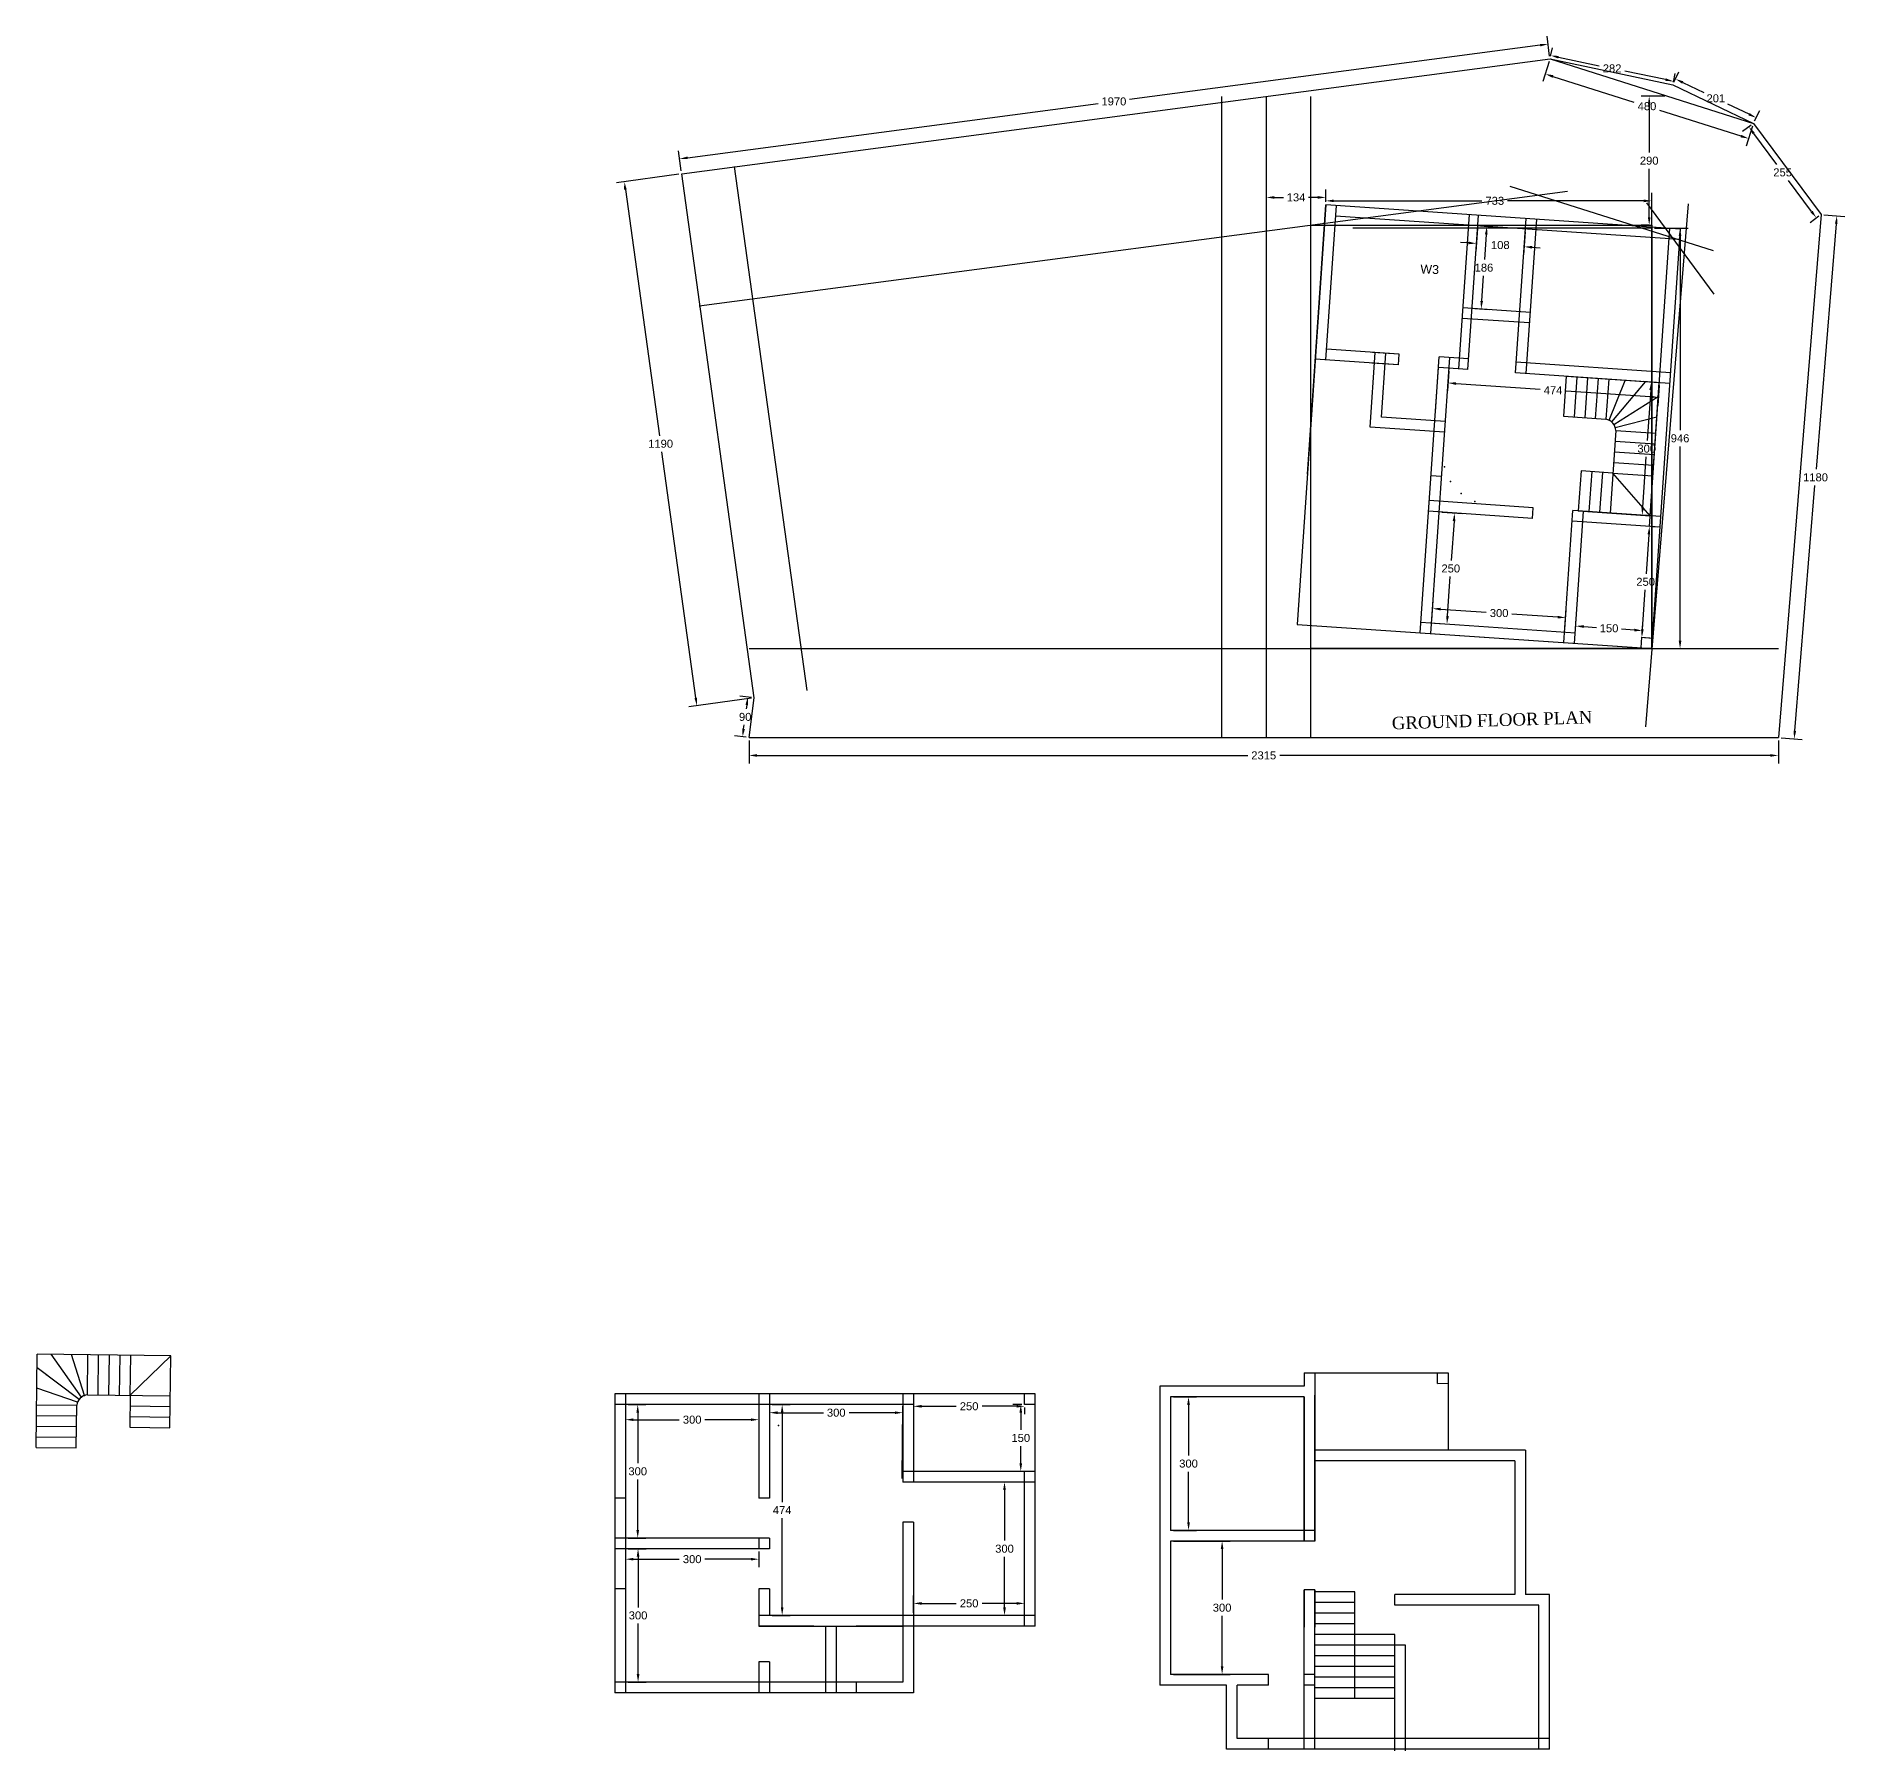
# Model space of a CAD drawing. Header units: inches. Extents: x -2903 to 3367, y -161 to 1064.
# Drawn here: x -818.4 to -777.72, y 677.92 to 716.48 of the extents above; entities that cross this region are included whole.
import ezdxf

# ---------------------------------------------------------------- set-up
doc = ezdxf.new("R2010")
doc.units = ezdxf.units.IN
doc.header["$MEASUREMENT"] = 0
doc.layers.add('--plan', color=7, linetype='Continuous')
doc.styles.add('SA', font='times.ttf')
doc.styles.get("Standard").update_dxf_attribs({"font": 'arial.ttf'})
doc.dimstyles.get("Standard").update_dxf_attribs({"dimtxt": 0.18, "dimasz": 0.18, "dimexe": 0.18, "dimexo": 0.0625, "dimgap": 0.09, "dimtad": 0, "dimtih": 1, "dimtoh": 1, "dimdec": 0, "dimlfac": 100, "dimzin": 0, "dimdsep": 46, "dimtxsty": 'Standard', "dimcen": 0.09, "dimadec": 0, "dimazin": 0, "dimtfac": 1, "dimtdec": 0, "dimtofl": 0, "dimtmove": 0, "dimatfit": 3, "dimfxl": 1, "dimtolj": 1, "dimtzin": 0, "dimarcsym": 0})

# ---------------------------------------------------------------- blocks, each defined once
blk = doc.blocks.new('*D223')
at = {"color": 0, "lineweight": -2, "transparency": 16777216}
for p, q in [((-802.366, 700.645), (-802.366, 700.126)), ((-779.216, 700.645), (-779.216, 700.126)), ((-802.186, 700.306), (-791.152, 700.306)), ((-779.396, 700.306), (-790.43, 700.306))]:
    blk.add_line(p, q, dxfattribs=at)
at = {"color": 0, "transparency": 16777216}
for points in [[(-802.186, 700.336), (-802.186, 700.276), (-802.366, 700.306)], [(-779.396, 700.336), (-779.396, 700.276), (-779.216, 700.306)]]:
    blk.add_solid(points, dxfattribs=at)
at = {"layer": 'Defpoints', "color": 0, "transparency": 16777216}
for p in [(-802.366, 700.707), (-779.216, 700.707), (-779.216, 700.306)]:
    blk.add_point(p, dxfattribs=at)
at = {"color": 0, "transparency": 16777216, "insert": (-790.791, 700.306), "char_height": 0.18, "attachment_point": 5}
blk.add_mtext('\\A1;2315', dxfattribs=at)
blk = doc.blocks.new('*D224')
at = {"color": 0, "lineweight": -2, "transparency": 16777216}
for p, q in [((-802.311, 701.607), (-802.574, 701.642)), ((-802.419, 701.44), (-802.43, 701.354)), ((-802.489, 700.905), (-802.478, 700.991)), ((-802.428, 700.715), (-802.691, 700.75))]:
    blk.add_line(p, q, dxfattribs=at)
at = {"color": 0, "transparency": 16777216}
for points in [[(-802.448, 701.444), (-802.389, 701.436), (-802.395, 701.619)], [(-802.519, 700.909), (-802.459, 700.901), (-802.512, 700.726)]]:
    blk.add_solid(points, dxfattribs=at)
at = {"layer": 'Defpoints', "color": 0, "transparency": 16777216}
for p in [(-802.395, 701.619), (-802.249, 701.599), (-802.366, 700.707)]:
    blk.add_point(p, dxfattribs=at)
at = {"color": 0, "transparency": 16777216, "insert": (-802.454, 701.172), "char_height": 0.18, "attachment_point": 5}
blk.add_mtext('\\A1;90', dxfattribs=at)
blk = doc.blocks.new('*D225')
at = {"color": 0, "lineweight": -2, "transparency": 16777216}
for p, q in [((-803.944, 713.378), (-805.351, 713.183)), ((-805.148, 713.03), (-804.381, 707.496)), ((-803.564, 701.599), (-804.331, 707.132)), ((-802.311, 701.591), (-803.718, 701.396))]:
    blk.add_line(p, q, dxfattribs=at)
at = {"color": 0, "transparency": 16777216}
for points in [[(-805.118, 713.034), (-805.178, 713.025), (-805.173, 713.208)], [(-803.534, 701.603), (-803.594, 701.595), (-803.539, 701.42)]]:
    blk.add_solid(points, dxfattribs=at)
at = {"layer": 'Defpoints', "color": 0, "transparency": 16777216}
for p in [(-805.173, 713.208), (-803.882, 713.387), (-802.249, 701.599)]:
    blk.add_point(p, dxfattribs=at)
at = {"color": 0, "transparency": 16777216, "insert": (-804.356, 707.314), "char_height": 0.18, "attachment_point": 5}
blk.add_mtext('\\A1;1190', dxfattribs=at)
blk = doc.blocks.new('*D226')
at = {"color": 0, "lineweight": -2, "transparency": 16777216}
for p, q in [((-784.36, 716.028), (-784.419, 716.479)), ((-784.574, 716.277), (-793.811, 715.057)), ((-803.748, 713.745), (-794.511, 714.964)), ((-803.89, 713.449), (-803.95, 713.899))]:
    blk.add_line(p, q, dxfattribs=at)
at = {"color": 0, "transparency": 16777216}
for points in [[(-784.578, 716.306), (-784.57, 716.247), (-784.396, 716.3)], [(-803.752, 713.774), (-803.744, 713.715), (-803.926, 713.721)]]:
    blk.add_solid(points, dxfattribs=at)
at = {"layer": 'Defpoints', "color": 0, "transparency": 16777216}
for p in [(-784.396, 716.3), (-784.352, 715.966), (-803.882, 713.387)]:
    blk.add_point(p, dxfattribs=at)
at = {"color": 0, "transparency": 16777216, "insert": (-794.161, 715.011), "char_height": 0.18, "attachment_point": 5}
blk.add_mtext('\\A1;1970', dxfattribs=at)
blk = doc.blocks.new('*D227')
at = {"color": 0, "lineweight": -2, "transparency": 16777216}
for p, q in [((-778.194, 712.463), (-777.721, 712.424)), ((-777.915, 712.259), (-778.365, 706.74)), ((-778.845, 700.857), (-778.395, 706.377)), ((-779.154, 700.702), (-778.681, 700.663))]:
    blk.add_line(p, q, dxfattribs=at)
at = {"color": 0, "transparency": 16777216}
for points in [[(-777.945, 712.262), (-777.885, 712.257), (-777.9, 712.439)], [(-778.875, 700.86), (-778.815, 700.855), (-778.86, 700.678)]]:
    blk.add_solid(points, dxfattribs=at)
at = {"layer": 'Defpoints', "color": 0, "transparency": 16777216}
for p in [(-778.256, 712.468), (-779.216, 700.707), (-778.86, 700.678)]:
    blk.add_point(p, dxfattribs=at)
at = {"color": 0, "transparency": 16777216, "insert": (-778.38, 706.558), "char_height": 0.18, "attachment_point": 5}
blk.add_mtext('\\A1;1180', dxfattribs=at)
blk = doc.blocks.new('*D228')
at = {"color": 0, "lineweight": -2, "transparency": 16777216}
for p, q in [((-784.371, 715.906), (-784.513, 715.456)), ((-784.287, 715.573), (-782.463, 714.995)), ((-780.055, 714.232), (-781.879, 714.81)), ((-779.795, 714.456), (-779.938, 714.006))]:
    blk.add_line(p, q, dxfattribs=at)
at = {"color": 0, "transparency": 16777216}
for points in [[(-784.278, 715.602), (-784.296, 715.545), (-784.459, 715.628)], [(-780.046, 714.26), (-780.064, 714.203), (-779.883, 714.177)]]:
    blk.add_solid(points, dxfattribs=at)
at = {"layer": 'Defpoints', "color": 0, "transparency": 16777216}
for p in [(-784.352, 715.966), (-779.776, 714.516), (-779.883, 714.177)]:
    blk.add_point(p, dxfattribs=at)
at = {"color": 0, "transparency": 16777216, "insert": (-782.171, 714.903), "char_height": 0.18, "attachment_point": 5}
blk.add_mtext('\\A1;480', dxfattribs=at)
blk = doc.blocks.new('*D229')
at = {"color": 0, "lineweight": -2, "transparency": 16777216}
for p, q in [((-779.826, 714.478), (-780.024, 714.332)), ((-779.772, 714.294), (-779.255, 713.597)), ((-778.467, 712.536), (-778.985, 713.233)), ((-778.307, 712.431), (-778.504, 712.284))]:
    blk.add_line(p, q, dxfattribs=at)
at = {"color": 0, "transparency": 16777216}
for points in [[(-779.748, 714.312), (-779.796, 714.277), (-779.879, 714.439)], [(-778.443, 712.554), (-778.491, 712.518), (-778.36, 712.391)]]:
    blk.add_solid(points, dxfattribs=at)
at = {"layer": 'Defpoints', "color": 0, "transparency": 16777216}
for p in [(-779.776, 714.516), (-778.36, 712.391), (-778.256, 712.468)]:
    blk.add_point(p, dxfattribs=at)
at = {"color": 0, "transparency": 16777216, "insert": (-779.12, 713.415), "char_height": 0.18, "attachment_point": 5}
blk.add_mtext('\\A1;255', dxfattribs=at)
blk = doc.blocks.new('*D230')
at = {"color": 0, "lineweight": -2, "transparency": 16777216}
for p, q in [((-784.339, 716.027), (-784.299, 716.219)), ((-784.16, 716.005), (-783.245, 715.814)), ((-781.751, 715.501), (-782.666, 715.692)), ((-781.578, 715.448), (-781.538, 715.64))]:
    blk.add_line(p, q, dxfattribs=at)
at = {"color": 0, "transparency": 16777216}
for points in [[(-784.153, 716.035), (-784.166, 715.976), (-784.336, 716.042)], [(-781.745, 715.53), (-781.758, 715.471), (-781.575, 715.464)]]:
    blk.add_solid(points, dxfattribs=at)
at = {"layer": 'Defpoints', "color": 0, "transparency": 16777216}
for p in [(-784.352, 715.966), (-784.336, 716.042), (-781.591, 715.387)]:
    blk.add_point(p, dxfattribs=at)
at = {"color": 0, "transparency": 16777216, "insert": (-782.955, 715.753), "char_height": 0.18, "attachment_point": 5}
blk.add_mtext('\\A1;282', dxfattribs=at)
blk = doc.blocks.new('*D231')
at = {"color": 0, "lineweight": -2, "transparency": 16777216}
for p, q in [((-781.564, 715.444), (-781.451, 715.679)), ((-781.367, 715.438), (-780.895, 715.212)), ((-779.876, 714.723), (-780.349, 714.949)), ((-779.749, 714.572), (-779.636, 714.807))]:
    blk.add_line(p, q, dxfattribs=at)
at = {"color": 0, "transparency": 16777216}
for points in [[(-781.354, 715.465), (-781.38, 715.411), (-781.529, 715.516)], [(-779.863, 714.75), (-779.889, 714.696), (-779.714, 714.645)]]:
    blk.add_solid(points, dxfattribs=at)
at = {"layer": 'Defpoints', "color": 0, "transparency": 16777216}
for p in [(-781.591, 715.387), (-779.776, 714.516), (-779.714, 714.645)]:
    blk.add_point(p, dxfattribs=at)
at = {"color": 0, "transparency": 16777216, "insert": (-780.622, 715.081), "char_height": 0.18, "attachment_point": 5}
blk.add_mtext('\\A1;201', dxfattribs=at)
blk = doc.blocks.new('*D232')
at = {"color": 0, "lineweight": -2, "transparency": 16777216}
for p, q in [((-781.773, 715.129), (-782.301, 715.129)), ((-782.121, 714.949), (-782.121, 713.861)), ((-782.121, 712.409), (-782.121, 713.497)), ((-782.125, 712.229), (-782.301, 712.229))]:
    blk.add_line(p, q, dxfattribs=at)
at = {"color": 0, "transparency": 16777216}
for points in [[(-782.151, 714.949), (-782.091, 714.949), (-782.121, 715.129)], [(-782.151, 712.409), (-782.091, 712.409), (-782.121, 712.229)]]:
    blk.add_solid(points, dxfattribs=at)
at = {"layer": 'Defpoints', "color": 0, "transparency": 16777216}
for p in [(-782.121, 715.129), (-781.71, 715.129), (-782.063, 712.229)]:
    blk.add_point(p, dxfattribs=at)
at = {"color": 0, "transparency": 16777216, "insert": (-782.121, 713.679), "char_height": 0.18, "attachment_point": 5}
blk.add_mtext('\\A1;290', dxfattribs=at)
blk = doc.blocks.new('*D233')
at = {"color": 0, "lineweight": -2, "transparency": 16777216}
for p, q in [((-801.906, 685.645), (-801.906, 685.347)), ((-801.726, 685.527), (-800.695, 685.527)), ((-799.086, 685.527), (-800.118, 685.527)), ((-798.906, 685.645), (-798.906, 685.347))]:
    blk.add_line(p, q, dxfattribs=at)
at = {"color": 0, "transparency": 16777216}
for points in [[(-801.726, 685.557), (-801.726, 685.497), (-801.906, 685.527)], [(-799.086, 685.557), (-799.086, 685.497), (-798.906, 685.527)]]:
    blk.add_solid(points, dxfattribs=at)
at = {"layer": 'Defpoints', "color": 0, "transparency": 16777216}
for p in [(-801.906, 685.708), (-801.906, 685.527), (-798.906, 685.708)]:
    blk.add_point(p, dxfattribs=at)
at = {"color": 0, "transparency": 16777216, "insert": (-800.406, 685.527), "char_height": 0.18, "attachment_point": 5}
blk.add_mtext('\\A1;300', dxfattribs=at)
blk = doc.blocks.new('*D234')
at = {"color": 0, "lineweight": -2, "transparency": 16777216}
for p, q in [((-801.844, 685.708), (-801.442, 685.708)), ((-801.622, 685.528), (-801.622, 683.518)), ((-801.622, 681.148), (-801.622, 683.158)), ((-801.844, 680.968), (-801.442, 680.968))]:
    blk.add_line(p, q, dxfattribs=at)
at = {"color": 0, "transparency": 16777216}
for points in [[(-801.652, 685.528), (-801.592, 685.528), (-801.622, 685.708)], [(-801.652, 681.148), (-801.592, 681.148), (-801.622, 680.968)]]:
    blk.add_solid(points, dxfattribs=at)
at = {"layer": 'Defpoints', "color": 0, "transparency": 16777216}
for p in [(-801.906, 685.708), (-801.906, 680.968), (-801.622, 680.968)]:
    blk.add_point(p, dxfattribs=at)
at = {"color": 0, "transparency": 16777216, "insert": (-801.622, 683.338), "char_height": 0.18, "attachment_point": 5}
blk.add_mtext('\\A1;474', dxfattribs=at)
blk = doc.blocks.new('*D262')
at = {"color": 0, "lineweight": -2, "transparency": 16777216}
for p, q in [((-805.146, 685.645), (-805.146, 685.19)), ((-802.146, 685.645), (-802.146, 685.19)), ((-804.966, 685.37), (-803.935, 685.37)), ((-802.326, 685.37), (-803.358, 685.37))]:
    blk.add_line(p, q, dxfattribs=at)
at = {"color": 0, "transparency": 16777216}
for points in [[(-804.966, 685.4), (-804.966, 685.34), (-805.146, 685.37)], [(-802.326, 685.4), (-802.326, 685.34), (-802.146, 685.37)]]:
    blk.add_solid(points, dxfattribs=at)
at = {"layer": 'Defpoints', "color": 0, "transparency": 16777216}
for p in [(-805.146, 685.708), (-802.146, 685.708), (-802.146, 685.37)]:
    blk.add_point(p, dxfattribs=at)
at = {"color": 0, "transparency": 16777216, "insert": (-803.646, 685.37), "char_height": 0.18, "attachment_point": 5}
blk.add_mtext('\\A1;300', dxfattribs=at)
blk = doc.blocks.new('*D263')
at = {"color": 0, "lineweight": -2, "transparency": 16777216}
for p, q in [((-805.084, 685.708), (-804.691, 685.708)), ((-804.871, 685.528), (-804.871, 684.39)), ((-804.871, 682.888), (-804.871, 684.026)), ((-805.084, 682.708), (-804.691, 682.708))]:
    blk.add_line(p, q, dxfattribs=at)
at = {"color": 0, "transparency": 16777216}
for points in [[(-804.901, 685.528), (-804.841, 685.528), (-804.871, 685.708)], [(-804.901, 682.888), (-804.841, 682.888), (-804.871, 682.708)]]:
    blk.add_solid(points, dxfattribs=at)
at = {"layer": 'Defpoints', "color": 0, "transparency": 16777216}
for p in [(-805.146, 685.708), (-805.146, 682.708), (-804.871, 682.708)]:
    blk.add_point(p, dxfattribs=at)
at = {"color": 0, "transparency": 16777216, "insert": (-804.871, 684.208), "char_height": 0.18, "attachment_point": 5}
blk.add_mtext('\\A1;300', dxfattribs=at)
blk = doc.blocks.new('*D264')
at = {"color": 0, "lineweight": -2, "transparency": 16777216}
for p, q in [((-805.084, 682.468), (-804.683, 682.468)), ((-804.863, 682.288), (-804.863, 681.15)), ((-804.863, 679.648), (-804.863, 680.786)), ((-805.084, 679.468), (-804.683, 679.468))]:
    blk.add_line(p, q, dxfattribs=at)
at = {"color": 0, "transparency": 16777216}
for points in [[(-804.893, 682.288), (-804.833, 682.288), (-804.863, 682.468)], [(-804.893, 679.648), (-804.833, 679.648), (-804.863, 679.468)]]:
    blk.add_solid(points, dxfattribs=at)
at = {"layer": 'Defpoints', "color": 0, "transparency": 16777216}
for p in [(-805.146, 682.468), (-805.146, 679.468), (-804.863, 679.468)]:
    blk.add_point(p, dxfattribs=at)
at = {"color": 0, "transparency": 16777216, "insert": (-804.863, 680.968), "char_height": 0.18, "attachment_point": 5}
blk.add_mtext('\\A1;300', dxfattribs=at)
blk = doc.blocks.new('*D265')
at = {"color": 0, "lineweight": -2, "transparency": 16777216}
for p, q in [((-805.146, 682.405), (-805.146, 682.053)), ((-804.966, 682.233), (-803.935, 682.233)), ((-802.326, 682.233), (-803.358, 682.233)), ((-802.146, 682.405), (-802.146, 682.053))]:
    blk.add_line(p, q, dxfattribs=at)
at = {"color": 0, "transparency": 16777216}
for points in [[(-804.966, 682.263), (-804.966, 682.203), (-805.146, 682.233)], [(-802.326, 682.263), (-802.326, 682.203), (-802.146, 682.233)]]:
    blk.add_solid(points, dxfattribs=at)
at = {"layer": 'Defpoints', "color": 0, "transparency": 16777216}
for p in [(-805.146, 682.468), (-802.146, 682.468), (-802.146, 682.233)]:
    blk.add_point(p, dxfattribs=at)
at = {"color": 0, "transparency": 16777216, "insert": (-803.646, 682.233), "char_height": 0.18, "attachment_point": 5}
blk.add_mtext('\\A1;300', dxfattribs=at)
blk = doc.blocks.new('*D266')
at = {"color": 0, "lineweight": -2, "transparency": 16777216}
for p, q in [((-798.666, 685.645), (-798.666, 685.491)), ((-798.486, 685.671), (-797.707, 685.671)), ((-796.348, 685.671), (-797.127, 685.671)), ((-796.168, 685.645), (-796.168, 685.491))]:
    blk.add_line(p, q, dxfattribs=at)
at = {"color": 0, "transparency": 16777216}
for points in [[(-798.486, 685.701), (-798.486, 685.641), (-798.666, 685.671)], [(-796.348, 685.701), (-796.348, 685.641), (-796.168, 685.671)]]:
    blk.add_solid(points, dxfattribs=at)
at = {"layer": 'Defpoints', "color": 0, "transparency": 16777216}
for p in [(-798.666, 685.708), (-798.666, 685.671), (-796.168, 685.708)]:
    blk.add_point(p, dxfattribs=at)
at = {"color": 0, "transparency": 16777216, "insert": (-797.417, 685.671), "char_height": 0.18, "attachment_point": 5}
blk.add_mtext('\\A1;250', dxfattribs=at)
blk = doc.blocks.new('*D267')
at = {"color": 0, "lineweight": -2, "transparency": 16777216}
for p, q in [((-796.23, 685.708), (-796.435, 685.708)), ((-796.255, 685.528), (-796.255, 685.14)), ((-796.255, 684.388), (-796.255, 684.776)), ((-796.23, 684.208), (-796.435, 684.208))]:
    blk.add_line(p, q, dxfattribs=at)
at = {"color": 0, "transparency": 16777216}
for points in [[(-796.285, 685.528), (-796.225, 685.528), (-796.255, 685.708)], [(-796.285, 684.388), (-796.225, 684.388), (-796.255, 684.208)]]:
    blk.add_solid(points, dxfattribs=at)
at = {"layer": 'Defpoints', "color": 0, "transparency": 16777216}
for p in [(-796.168, 685.708), (-796.255, 684.208), (-796.168, 684.208)]:
    blk.add_point(p, dxfattribs=at)
at = {"color": 0, "transparency": 16777216, "insert": (-796.255, 684.958), "char_height": 0.18, "attachment_point": 5}
blk.add_mtext('\\A1;150', dxfattribs=at)
blk = doc.blocks.new('*D268')
at = {"color": 0, "lineweight": -2, "transparency": 16777216}
for p, q in [((-798.666, 681.03), (-798.666, 681.419)), ((-796.168, 681.03), (-796.168, 681.419)), ((-798.486, 681.239), (-797.707, 681.239)), ((-796.348, 681.239), (-797.127, 681.239))]:
    blk.add_line(p, q, dxfattribs=at)
at = {"color": 0, "transparency": 16777216}
for points in [[(-798.486, 681.269), (-798.486, 681.209), (-798.666, 681.239)], [(-796.348, 681.269), (-796.348, 681.209), (-796.168, 681.239)]]:
    blk.add_solid(points, dxfattribs=at)
at = {"layer": 'Defpoints', "color": 0, "transparency": 16777216}
for p in [(-796.168, 681.239), (-798.666, 680.968), (-796.168, 680.968)]:
    blk.add_point(p, dxfattribs=at)
at = {"color": 0, "transparency": 16777216, "insert": (-797.417, 681.239), "char_height": 0.18, "attachment_point": 5}
blk.add_mtext('\\A1;250', dxfattribs=at)
blk = doc.blocks.new('*D269')
at = {"color": 0, "lineweight": -2, "transparency": 16777216}
for p, q in [((-796.23, 683.968), (-796.801, 683.968)), ((-796.621, 683.788), (-796.621, 682.65)), ((-796.621, 681.148), (-796.621, 682.286)), ((-796.23, 680.968), (-796.801, 680.968))]:
    blk.add_line(p, q, dxfattribs=at)
at = {"color": 0, "transparency": 16777216}
for points in [[(-796.651, 683.788), (-796.591, 683.788), (-796.621, 683.968)], [(-796.651, 681.148), (-796.591, 681.148), (-796.621, 680.968)]]:
    blk.add_solid(points, dxfattribs=at)
at = {"layer": 'Defpoints', "color": 0, "transparency": 16777216}
for p in [(-796.621, 683.968), (-796.168, 683.968), (-796.168, 680.968)]:
    blk.add_point(p, dxfattribs=at)
at = {"color": 0, "transparency": 16777216, "insert": (-796.621, 682.468), "char_height": 0.18, "attachment_point": 5}
blk.add_mtext('\\A1;300', dxfattribs=at)
blk = doc.blocks.new('*D202')
at = {"color": 0, "lineweight": -2, "transparency": 16777216}
for p, q in [((-792.822, 682.642), (-791.547, 682.642)), ((-791.727, 682.462), (-791.727, 681.324)), ((-791.727, 679.822), (-791.727, 680.96)), ((-792.822, 679.642), (-791.547, 679.642))]:
    blk.add_line(p, q, dxfattribs=at)
at = {"color": 0, "transparency": 16777216}
for points in [[(-791.757, 682.462), (-791.697, 682.462), (-791.727, 682.642)], [(-791.757, 679.822), (-791.697, 679.822), (-791.727, 679.642)]]:
    blk.add_solid(points, dxfattribs=at)
at = {"layer": 'Defpoints', "color": 0, "transparency": 16777216}
for p in [(-792.885, 682.642), (-792.885, 679.642), (-791.727, 679.642)]:
    blk.add_point(p, dxfattribs=at)
at = {"color": 0, "transparency": 16777216, "insert": (-791.727, 681.142), "char_height": 0.18, "attachment_point": 5}
blk.add_mtext('\\A1;300', dxfattribs=at)
blk = doc.blocks.new('*D203')
at = {"color": 0, "lineweight": -2, "transparency": 16777216}
for p, q in [((-792.822, 685.882), (-792.302, 685.882)), ((-792.482, 685.702), (-792.482, 684.564)), ((-792.482, 683.062), (-792.482, 684.2)), ((-792.822, 682.882), (-792.302, 682.882))]:
    blk.add_line(p, q, dxfattribs=at)
at = {"color": 0, "transparency": 16777216}
for points in [[(-792.512, 685.702), (-792.452, 685.702), (-792.482, 685.882)], [(-792.512, 683.062), (-792.452, 683.062), (-792.482, 682.882)]]:
    blk.add_solid(points, dxfattribs=at)
at = {"layer": 'Defpoints', "color": 0, "transparency": 16777216}
for p in [(-792.885, 685.882), (-792.885, 682.882), (-792.482, 682.882)]:
    blk.add_point(p, dxfattribs=at)
at = {"color": 0, "transparency": 16777216, "insert": (-792.482, 684.382), "char_height": 0.18, "attachment_point": 5}
blk.add_mtext('\\A1;300', dxfattribs=at)
blk = doc.blocks.new('*D376')
at = {"color": 0, "lineweight": -2, "transparency": 16777216}
for p, q in [((-781.957, 708.692), (-782.254, 708.712)), ((-782.087, 708.521), (-782.164, 707.386)), ((-782.267, 705.887), (-782.189, 707.022)), ((-782.161, 705.699), (-782.459, 705.719))]:
    blk.add_line(p, q, dxfattribs=at)
at = {"color": 0, "transparency": 16777216}
for points in [[(-782.117, 708.523), (-782.057, 708.519), (-782.074, 708.7)], [(-782.297, 705.889), (-782.237, 705.885), (-782.279, 705.707)]]:
    blk.add_solid(points, dxfattribs=at)
at = {"layer": 'Defpoints', "color": 0, "transparency": 16777216}
for p in [(-782.074, 708.7), (-781.894, 708.688), (-782.099, 705.695)]:
    blk.add_point(p, dxfattribs=at)
at = {"color": 0, "transparency": 16777216, "insert": (-782.177, 707.204), "char_height": 0.18, "attachment_point": 5}
blk.add_mtext('\\A1;300', dxfattribs=at)
blk = doc.blocks.new('*D377')
at = {"color": 0, "lineweight": -2, "transparency": 16777216}
for p, q in [((-787.011, 703.348), (-786.981, 703.787)), ((-786.813, 703.596), (-785.785, 703.525)), ((-784.179, 703.416), (-785.208, 703.486)), ((-784.018, 703.144), (-783.988, 703.583))]:
    blk.add_line(p, q, dxfattribs=at)
at = {"color": 0, "transparency": 16777216}
for points in [[(-786.811, 703.626), (-786.815, 703.566), (-786.993, 703.608)], [(-784.177, 703.445), (-784.181, 703.386), (-784, 703.403)]]:
    blk.add_solid(points, dxfattribs=at)
at = {"layer": 'Defpoints', "color": 0, "transparency": 16777216}
for p in [(-786.993, 703.608), (-787.015, 703.286), (-784.022, 703.082)]:
    blk.add_point(p, dxfattribs=at)
at = {"color": 0, "transparency": 16777216, "insert": (-785.496, 703.506), "char_height": 0.18, "attachment_point": 5}
blk.add_mtext('\\A1;300', dxfattribs=at)
blk = doc.blocks.new('*D378')
at = {"color": 0, "lineweight": -2, "transparency": 16777216}
for p, q in [((-786.782, 705.774), (-786.32, 705.743)), ((-786.511, 705.576), (-786.572, 704.691)), ((-786.657, 703.442), (-786.597, 704.327)), ((-786.952, 703.282), (-786.49, 703.25))]:
    blk.add_line(p, q, dxfattribs=at)
at = {"color": 0, "transparency": 16777216}
for points in [[(-786.541, 705.578), (-786.481, 705.573), (-786.499, 705.755)], [(-786.687, 703.444), (-786.627, 703.44), (-786.67, 703.263)]]:
    blk.add_solid(points, dxfattribs=at)
at = {"layer": 'Defpoints', "color": 0, "transparency": 16777216}
for p in [(-786.844, 705.779), (-786.499, 705.755), (-787.015, 703.286)]:
    blk.add_point(p, dxfattribs=at)
at = {"color": 0, "transparency": 16777216, "insert": (-786.584, 704.509), "char_height": 0.18, "attachment_point": 5}
blk.add_mtext('\\A1;250', dxfattribs=at)
blk = doc.blocks.new('*D388')
at = {"color": 0, "lineweight": -2, "transparency": 16777216}
for p, q in [((-782.053, 705.451), (-781.936, 705.443)), ((-782.128, 705.276), (-782.188, 704.391)), ((-782.274, 703.142), (-782.213, 704.027)), ((-782.224, 702.959), (-782.106, 702.951))]:
    blk.add_line(p, q, dxfattribs=at)
at = {"color": 0, "transparency": 16777216}
for points in [[(-782.158, 705.278), (-782.098, 705.274), (-782.115, 705.455)], [(-782.304, 703.144), (-782.244, 703.14), (-782.286, 702.963)]]:
    blk.add_solid(points, dxfattribs=at)
at = {"layer": 'Defpoints', "color": 0, "transparency": 16777216}
for p in [(-782.115, 705.455), (-782.286, 702.963), (-782.286, 702.963)]:
    blk.add_point(p, dxfattribs=at)
at = {"color": 0, "transparency": 16777216, "insert": (-782.201, 704.209), "char_height": 0.18, "attachment_point": 5}
blk.add_mtext('\\A1;250', dxfattribs=at)
blk = doc.blocks.new('*D389')
at = {"color": 0, "lineweight": -2, "transparency": 16777216}
for p, q in [((-783.778, 703.128), (-783.76, 703.395)), ((-783.593, 703.203), (-783.304, 703.183)), ((-782.455, 703.125), (-782.744, 703.145)), ((-782.282, 703.025), (-782.263, 703.293))]:
    blk.add_line(p, q, dxfattribs=at)
at = {"color": 0, "transparency": 16777216}
for points in [[(-783.59, 703.233), (-783.595, 703.173), (-783.772, 703.215)], [(-782.453, 703.155), (-782.457, 703.095), (-782.276, 703.113)]]:
    blk.add_solid(points, dxfattribs=at)
at = {"layer": 'Defpoints', "color": 0, "transparency": 16777216}
for p in [(-783.782, 703.065), (-783.772, 703.215), (-782.286, 702.963)]:
    blk.add_point(p, dxfattribs=at)
at = {"color": 0, "transparency": 16777216, "insert": (-783.024, 703.164), "char_height": 0.18, "attachment_point": 5}
blk.add_mtext('\\A1;150', dxfattribs=at)
blk = doc.blocks.new('*D390')
at = {"color": 0, "lineweight": -2, "transparency": 16777216}
for p, q in [((-785.985, 712.152), (-786.02, 711.638)), ((-784.91, 712.079), (-784.945, 711.564)), ((-786.187, 711.83), (-786.367, 711.842)), ((-784.754, 711.732), (-784.574, 711.719))]:
    blk.add_line(p, q, dxfattribs=at)
at = {"color": 0, "transparency": 16777216}
for points in [[(-786.185, 711.86), (-786.19, 711.8), (-786.008, 711.817)], [(-784.751, 711.762), (-784.756, 711.702), (-784.933, 711.744)]]:
    blk.add_solid(points, dxfattribs=at)
at = {"layer": 'Defpoints', "color": 0, "transparency": 16777216}
for p in [(-785.981, 712.215), (-784.906, 712.141), (-786.008, 711.817)]:
    blk.add_point(p, dxfattribs=at)
at = {"color": 0, "transparency": 16777216, "insert": (-785.47, 711.781), "char_height": 0.18, "attachment_point": 5}
blk.add_mtext('\\A1;108', dxfattribs=at)
blk = doc.blocks.new('*D391')
at = {"color": 0, "lineweight": -2, "transparency": 16777216}
for p, q in [((-785.918, 712.211), (-785.594, 712.188)), ((-785.786, 712.021), (-785.824, 711.455)), ((-785.888, 710.525), (-785.849, 711.091)), ((-786.045, 710.355), (-785.721, 710.333))]:
    blk.add_line(p, q, dxfattribs=at)
at = {"color": 0, "transparency": 16777216}
for points in [[(-785.816, 712.023), (-785.756, 712.019), (-785.773, 712.201)], [(-785.918, 710.527), (-785.858, 710.522), (-785.9, 710.345)]]:
    blk.add_solid(points, dxfattribs=at)
at = {"layer": 'Defpoints', "color": 0, "transparency": 16777216}
for p in [(-785.981, 712.215), (-786.108, 710.359), (-785.9, 710.345)]:
    blk.add_point(p, dxfattribs=at)
at = {"color": 0, "transparency": 16777216, "insert": (-785.837, 711.273), "char_height": 0.18, "attachment_point": 5}
blk.add_mtext('\\A1;186', dxfattribs=at)
blk = doc.blocks.new('*D392')
at = {"color": 0, "lineweight": -2, "transparency": 16777216}
for p, q in [((-782, 712.165), (-781.247, 712.165)), ((-781.427, 711.985), (-781.427, 707.618)), ((-781.427, 702.887), (-781.427, 707.254)), ((-782, 702.707), (-781.247, 702.707))]:
    blk.add_line(p, q, dxfattribs=at)
at = {"color": 0, "transparency": 16777216}
for points in [[(-781.457, 711.985), (-781.397, 711.985), (-781.427, 712.165)], [(-781.457, 702.887), (-781.397, 702.887), (-781.427, 702.707)]]:
    blk.add_solid(points, dxfattribs=at)
at = {"layer": 'Defpoints', "color": 0, "transparency": 16777216}
for p in [(-782.063, 712.165), (-782.063, 702.707), (-781.427, 702.707)]:
    blk.add_point(p, dxfattribs=at)
at = {"color": 0, "transparency": 16777216, "insert": (-781.427, 707.436), "char_height": 0.18, "attachment_point": 5}
blk.add_mtext('\\A1;946', dxfattribs=at)
blk = doc.blocks.new('*D393')
at = {"color": 0, "lineweight": -2, "transparency": 16777216}
for p, q in [((-789.396, 712.751), (-789.396, 712.956)), ((-789.216, 712.776), (-785.882, 712.776)), ((-782.243, 712.776), (-785.306, 712.776)), ((-782.063, 712.228), (-782.063, 712.956))]:
    blk.add_line(p, q, dxfattribs=at)
at = {"color": 0, "transparency": 16777216}
for points in [[(-789.216, 712.806), (-789.216, 712.746), (-789.396, 712.776)], [(-782.243, 712.806), (-782.243, 712.746), (-782.063, 712.776)]]:
    blk.add_solid(points, dxfattribs=at)
at = {"layer": 'Defpoints', "color": 0, "transparency": 16777216}
for p in [(-789.396, 712.776), (-789.396, 712.689), (-782.063, 712.165)]:
    blk.add_point(p, dxfattribs=at)
at = {"color": 0, "transparency": 16777216, "insert": (-785.594, 712.776), "char_height": 0.18, "attachment_point": 5}
blk.add_mtext('\\A1;733', dxfattribs=at)
blk = doc.blocks.new('*D394')
at = {"color": 0, "lineweight": -2, "transparency": 16777216}
for p, q in [((-786.628, 708.949), (-786.658, 708.501)), ((-786.466, 708.668), (-784.574, 708.539)), ((-782.097, 708.37), (-783.989, 708.499)), ((-781.899, 708.626), (-781.929, 708.178))]:
    blk.add_line(p, q, dxfattribs=at)
at = {"color": 0, "transparency": 16777216}
for points in [[(-786.464, 708.698), (-786.468, 708.638), (-786.646, 708.681)], [(-782.095, 708.4), (-782.099, 708.34), (-781.917, 708.357)]]:
    blk.add_solid(points, dxfattribs=at)
at = {"layer": 'Defpoints', "color": 0, "transparency": 16777216}
for p in [(-786.646, 708.681), (-786.623, 709.011), (-781.894, 708.688)]:
    blk.add_point(p, dxfattribs=at)
at = {"color": 0, "transparency": 16777216, "insert": (-784.282, 708.519), "char_height": 0.18, "attachment_point": 5}
blk.add_mtext('\\A1;474', dxfattribs=at)
blk = doc.blocks.new('*D395')
at = {"color": 0, "lineweight": -2, "transparency": 16777216}
for p, q in [((-790.732, 712.16), (-790.732, 713.033)), ((-790.552, 712.853), (-790.344, 712.853)), ((-789.576, 712.853), (-789.784, 712.853)), ((-789.396, 712.751), (-789.396, 713.033))]:
    blk.add_line(p, q, dxfattribs=at)
at = {"color": 0, "transparency": 16777216}
for points in [[(-790.552, 712.883), (-790.552, 712.823), (-790.732, 712.853)], [(-789.576, 712.883), (-789.576, 712.823), (-789.396, 712.853)]]:
    blk.add_solid(points, dxfattribs=at)
at = {"layer": 'Defpoints', "color": 0, "transparency": 16777216}
for p in [(-790.732, 712.853), (-789.396, 712.689), (-790.732, 712.097)]:
    blk.add_point(p, dxfattribs=at)
at = {"color": 0, "transparency": 16777216, "insert": (-790.064, 712.853), "char_height": 0.18, "attachment_point": 5}
blk.add_mtext('\\A1;134', dxfattribs=at)

msp = doc.modelspace()

# ---------------------------------------------------------------- linework, layer by layer
for p, q in [((-803.882, 713.387), (-784.352, 715.966)), ((-784.352, 715.966), (-779.776, 714.516)), ((-784.352, 715.966), (-781.591, 715.387)), ((-781.591, 715.387), (-779.776, 714.516)), ((-791.732, 700.707), (-791.732, 715.123)), ((-790.732, 700.707), (-790.732, 715.123)), ((-789.732, 700.707), (-789.732, 715.123)), ((-779.776, 714.516), (-778.256, 712.468)), ((-801.06, 701.764), (-802.693, 713.551)), ((-802.249, 701.599), (-803.882, 713.387)), ((-803.489, 710.413), (-783.959, 712.992)), ((-785.258, 713.106), (-780.682, 711.656)), ((-781.246, 712.712), (-782.206, 700.951)), ((-789.81, 706.633), (-789.396, 712.689)), ((-789.394, 709.201), (-789.157, 712.672)), ((-778.256, 712.468), (-779.216, 700.707)), ((-802.366, 702.707), (-779.216, 702.707)), ((-802.366, 700.707), (-802.249, 701.599)), ((-802.366, 700.707), (-779.216, 700.707)), ((-818.401, 684.745), (-818.375, 686.845)), ((-815.375, 686.808), (-818.375, 686.845)), ((-815.395, 685.188), (-815.375, 686.808)), ((-789.885, 686.422), (-786.645, 686.422)), ((-786.885, 686.182), (-786.645, 686.19)), ((-798.926, 684.051), (-798.906, 685.671)), ((-788.745, 679.102), (-788.745, 681.502)), ((-802.146, 680.728), (-798.906, 680.728)), ((-800.646, 680.728), (-800.646, 679.228)), ((-800.406, 680.728), (-800.406, 679.228)), ((-787.845, 679.582), (-789.645, 679.582))]:
    msp.add_line(p, q)
at = {"color": 242, "true_color": 0xcd2027}
msp.add_line((-781.246, 712.712), (-782.206, 700.951), dxfattribs=at)
at = {"color": 0}
for p, q in [((-782.185, 712.728), (-780.665, 710.68)), ((-781.434, 711.904), (-789.173, 712.433)), ((-786.401, 708.996), (-786.164, 712.468)), ((-786.202, 708.982), (-785.964, 712.454)), ((-785.127, 708.909), (-784.89, 712.381)), ((-784.887, 708.892), (-784.65, 712.364)), ((-782.063, 712.165), (-788.783, 712.165)), ((-782.115, 705.455), (-781.657, 712.16)), ((-782.063, 702.707), (-782.063, 712.165)), ((-784.793, 710.269), (-786.307, 710.373)), ((-784.81, 710.03), (-786.324, 710.133)), ((-787.761, 709.089), (-789.634, 709.217)), ((-787.744, 709.328), (-789.378, 709.44)), ((-788.398, 707.689), (-788.283, 709.365)), ((-787.761, 709.089), (-788.359, 709.13)), ((-787.744, 709.328), (-788.343, 709.369)), ((-788.142, 707.912), (-788.044, 709.349)), ((-787.761, 709.089), (-787.744, 709.328)), ((-787.761, 709.089), (-787.744, 709.328)), ((-787.031, 703.047), (-786.607, 709.251)), ((-786.931, 708.03), (-786.846, 709.267)), ((-786.185, 709.222), (-786.846, 709.267)), ((-781.639, 708.911), (-785.111, 709.148)), ((-787.271, 703.063), (-786.863, 709.028)), ((-786.202, 708.982), (-786.863, 709.028)), ((-781.655, 708.671), (-785.127, 708.909)), ((-783.99, 708.831), (-784.051, 707.933)), ((-783.99, 708.831), (-781.894, 708.688)), ((-783.75, 708.815), (-783.812, 707.917)), ((-783.511, 708.798), (-783.572, 707.9)), ((-783.511, 708.798), (-783.572, 707.9)), ((-783.271, 708.782), (-783.333, 707.884)), ((-783.271, 708.782), (-783.333, 707.884)), ((-783.032, 708.766), (-783.093, 707.868)), ((-783.032, 708.766), (-783.093, 707.868)), ((-783.024, 707.844), (-782.661, 708.74)), ((-782.964, 707.804), (-782.204, 708.709)), ((-782.099, 705.695), (-781.894, 708.688)), ((-782.916, 707.749), (-781.916, 708.378)), ((-786.705, 707.814), (-788.142, 707.912)), ((-784.051, 707.933), (-783.093, 707.868)), ((-782.884, 707.683), (-781.947, 707.921)), ((-786.722, 707.575), (-788.398, 707.689)), ((-782.87, 707.612), (-782.997, 705.756)), ((-782.87, 707.612), (-781.972, 707.551)), ((-782.903, 707.133), (-782.005, 707.072)), ((-782.886, 707.372), (-781.989, 707.311)), ((-783.654, 706.703), (-783.715, 705.805)), ((-782.936, 706.654), (-783.654, 706.703)), ((-783.414, 706.687), (-783.476, 705.789)), ((-783.175, 706.671), (-783.236, 705.773)), ((-782.936, 706.654), (-782.038, 706.593)), ((-782.099, 705.695), (-782.936, 706.654)), ((-782.919, 706.894), (-782.021, 706.832)), ((-786.79, 706.577), (-787.029, 706.593)), ((-784.749, 705.635), (-787.084, 705.795)), ((-784.733, 705.875), (-787.067, 706.035)), ((-784.749, 705.635), (-784.733, 705.875)), ((-784.038, 702.842), (-783.835, 705.814)), ((-781.86, 705.678), (-783.835, 705.814)), ((-783.799, 702.826), (-783.596, 705.797)), ((-783.715, 705.805), (-782.099, 705.695)), ((-781.876, 705.439), (-783.851, 705.574)), ((-787.271, 703.063), (-782.063, 702.707)), ((-787.254, 703.303), (-783.782, 703.065)), ((-782.302, 702.723), (-782.286, 702.963)), ((-782.286, 702.963), (-782.046, 702.946))]:
    msp.add_line(p, q, dxfattribs=at)
at = {"color": 40, "true_color": 0xf8d731}
for p, q in [((-817.38, 685.877), (-818.064, 686.841)), ((-817.316, 685.913), (-817.606, 686.836)), ((-817.246, 685.931), (-817.235, 686.831)), ((-817.006, 685.928), (-816.995, 686.828)), ((-816.766, 685.925), (-816.755, 686.825)), ((-816.526, 685.922), (-816.515, 686.822)), ((-816.286, 685.919), (-816.275, 686.819)), ((-815.375, 686.808), (-816.286, 685.919)), ((-817.432, 685.827), (-818.378, 686.534)), ((-789.885, 686.422), (-789.885, 686.122)), ((-789.645, 686.422), (-789.645, 682.642)), ((-786.885, 686.182), (-786.885, 686.422)), ((-786.645, 686.422), (-786.645, 684.682)), ((-817.469, 685.764), (-818.384, 686.077)), ((-817.246, 685.931), (-815.386, 685.908)), ((-816.286, 685.919), (-816.295, 685.199)), ((-795.928, 685.948), (-805.386, 685.948)), ((-805.386, 685.948), (-805.386, 679.228)), ((-805.146, 685.948), (-805.146, 679.228)), ((-802.146, 685.948), (-802.146, 683.608)), ((-801.906, 685.948), (-801.906, 683.608)), ((-798.906, 685.948), (-798.906, 683.968)), ((-798.666, 685.948), (-798.666, 683.968)), ((-796.168, 685.708), (-796.168, 685.948)), ((-795.928, 680.728), (-795.928, 685.948)), ((-789.885, 686.122), (-793.125, 686.122)), ((-793.125, 686.122), (-793.125, 679.402)), ((-789.885, 685.882), (-792.885, 685.882)), ((-792.885, 685.882), (-792.885, 682.882)), ((-789.885, 682.642), (-789.885, 685.882)), ((-789.885, 685.882), (-789.885, 682.642)), ((-789.645, 682.642), (-789.645, 685.922)), ((-818.392, 685.465), (-817.492, 685.454)), ((-818.392, 685.465), (-817.492, 685.454)), ((-818.389, 685.705), (-817.489, 685.694)), ((-818.389, 685.705), (-817.489, 685.694)), ((-817.501, 684.734), (-817.489, 685.694)), ((-816.289, 685.679), (-815.389, 685.668)), ((-798.666, 685.708), (-805.386, 685.708)), ((-795.928, 685.708), (-796.168, 685.708)), ((-818.395, 685.225), (-817.495, 685.214)), ((-818.395, 685.225), (-817.495, 685.214)), ((-816.295, 685.199), (-815.395, 685.188)), ((-816.292, 685.439), (-815.392, 685.428)), ((-818.401, 684.745), (-817.501, 684.734)), ((-818.398, 684.985), (-817.498, 684.974)), ((-784.905, 684.682), (-789.645, 684.682)), ((-784.905, 684.682), (-784.905, 681.442)), ((-785.145, 684.442), (-789.645, 684.442)), ((-785.145, 684.442), (-785.145, 681.442)), ((-795.928, 684.208), (-798.906, 684.208)), ((-795.928, 683.968), (-798.906, 683.968)), ((-796.168, 680.728), (-796.168, 684.208)), ((-805.146, 683.608), (-805.386, 683.608)), ((-801.906, 683.608), (-802.146, 683.608)), ((-798.666, 683.068), (-798.906, 683.068)), ((-798.906, 683.068), (-798.906, 680.728)), ((-798.666, 683.068), (-798.666, 680.728)), ((-801.906, 682.708), (-805.386, 682.708)), ((-802.146, 682.708), (-802.146, 682.468)), ((-801.906, 682.708), (-801.906, 682.468)), ((-789.645, 682.882), (-792.885, 682.882)), ((-789.645, 682.642), (-792.885, 682.642)), ((-792.885, 682.642), (-792.885, 679.642)), ((-801.906, 682.468), (-805.386, 682.468)), ((-805.146, 681.568), (-805.386, 681.568)), ((-801.906, 681.568), (-802.146, 681.568)), ((-802.146, 681.568), (-802.146, 680.728)), ((-801.906, 681.568), (-801.906, 680.968)), ((-789.885, 677.962), (-789.885, 681.542)), ((-789.645, 681.542), (-789.885, 681.542)), ((-789.885, 681.542), (-789.885, 680.702)), ((-789.645, 677.962), (-789.645, 681.542)), ((-789.645, 681.542), (-789.645, 680.702)), ((-788.745, 681.502), (-789.645, 681.502)), ((-787.845, 681.202), (-787.845, 681.442)), ((-785.145, 681.442), (-787.845, 681.442)), ((-784.365, 681.442), (-784.905, 681.442)), ((-784.365, 677.962), (-784.365, 681.442)), ((-788.745, 681.262), (-789.645, 681.262)), ((-788.745, 681.022), (-789.645, 681.022)), ((-784.605, 681.202), (-787.845, 681.202)), ((-784.605, 677.962), (-784.605, 681.202)), ((-800.756, 680.968), (-802.146, 680.968)), ((-800.906, 680.728), (-802.146, 680.728)), ((-795.928, 680.968), (-801.906, 680.968)), ((-795.928, 680.728), (-799.956, 680.728)), ((-798.906, 680.968), (-798.906, 679.468)), ((-798.666, 680.968), (-798.666, 679.228)), ((-788.745, 680.782), (-789.645, 680.782)), ((-787.845, 680.542), (-789.645, 680.542)), ((-787.845, 680.302), (-789.645, 680.302)), ((-787.845, 677.924), (-787.845, 680.542)), ((-787.605, 680.302), (-787.845, 680.302)), ((-787.605, 677.924), (-787.605, 680.302)), ((-801.906, 679.928), (-802.146, 679.928)), ((-802.146, 679.928), (-802.146, 679.228)), ((-801.906, 679.928), (-801.906, 679.228)), ((-787.845, 680.062), (-789.645, 680.062)), ((-787.845, 679.822), (-789.645, 679.822)), ((-798.906, 679.468), (-805.386, 679.468)), ((-799.956, 679.468), (-799.956, 679.228)), ((-791.625, 679.402), (-793.125, 679.402)), ((-790.685, 679.642), (-792.885, 679.642)), ((-791.625, 677.962), (-791.625, 679.402)), ((-791.385, 678.202), (-791.385, 679.402)), ((-790.685, 679.402), (-791.385, 679.402)), ((-790.685, 679.402), (-790.685, 679.642)), ((-789.645, 679.642), (-789.885, 679.642)), ((-789.645, 679.402), (-789.885, 679.402)), ((-798.666, 679.228), (-805.386, 679.228)), ((-787.845, 679.342), (-789.645, 679.342)), ((-787.845, 679.102), (-789.645, 679.102)), ((-787.605, 678.202), (-791.385, 678.202)), ((-790.685, 677.962), (-790.685, 678.202)), ((-784.365, 678.202), (-787.845, 678.202)), ((-787.605, 677.962), (-791.625, 677.962)), ((-784.365, 677.962), (-789.645, 677.962))]:
    msp.add_line(p, q, dxfattribs=at)
for points in [[(-789.396, 712.689), (-790.041, 703.253), (-782.063, 702.707), (-781.418, 712.143)], [(-789.732, 712.229), (-782.063, 712.229), (-782.063, 702.707), (-789.732, 702.707)]]:
    msp.add_lwpolyline(points, close=True)
at = {"color": 0}
msp.add_arc((-783.148, 707.594), 0.279, 3.5906, 78.5874, dxfattribs=at)
at = {"color": 40, "true_color": 0xf8d731}
msp.add_arc((-817.213, 685.654), 0.279, 96.7936, 171.7904, dxfattribs=at)
at = {"color": 0}
for p in [(-782.371, 708.51), (-783.024, 707.844), (-782.964, 707.804), (-782.916, 707.749), (-782.884, 707.683), (-786.725, 706.798), (-786.587, 706.466), (-786.351, 706.196), (-786.042, 706.014)]:
    msp.add_point(p, dxfattribs=at)
at = {"color": 40, "true_color": 0xf8d731}
for p in [(-818.17, 686.379), (-801.702, 685.242)]:
    msp.add_point(p, dxfattribs=at)
for p in [(-817.38, 685.877), (-817.316, 685.913), (-817.469, 685.764), (-817.432, 685.827)]:
    msp.add_point(p)

# ---------------------------------------------------------------- texts
at = {"layer": '--plan', "ltscale": 0.1, "insert": (-783.405, 701.309), "char_height": 0.28, "width": 17.51749, "attachment_point": 3, "rotation": 1.7613, "style": 'SA'}
msp.add_mtext('GROUND FLOOR PLAN', dxfattribs=at)
at = {"color": 0, "insert": (-786.845, 711.329), "char_height": 0.2, "width": 1.42076, "attachment_point": 3, "rotation": 357.8503}
msp.add_mtext('  W3', dxfattribs=at)

# ---------------------------------------------------------------- dimensions: what is measured, and where the dimension line sits
for p1, p2, distance, picture, middle in [((-803.882, 713.387), (-784.352, 715.966), 0.337, '*D226', (-794.161, 715.011)), ((-784.352, 715.966), (-779.776, 714.516), -0.355, '*D228', (-782.171, 714.903)), ((-781.591, 715.387), (-784.352, 715.966), -0.078, '*D230', (-782.955, 715.753)), ((-781.591, 715.387), (-779.776, 714.516), 0.143, '*D231', (-780.622, 715.081)), ((-779.776, 714.516), (-778.256, 712.468), -0.129, '*D229', (-779.12, 713.415)), ((-802.249, 701.599), (-803.882, 713.387), 1.303, '*D225', (-804.356, 707.314)), ((-778.256, 712.468), (-779.216, 700.707), 0.357, '*D227', (-778.38, 706.558))]:
    dim = msp.add_aligned_dim(p1=p1, p2=p2, distance=distance, dimstyle='Standard')
    dim.commit()
    dim.dimension.update_dxf_attribs({"geometry": picture, "text_midpoint": middle})
at = {"color": 40, "true_color": 0xf8d731}
dim = msp.add_linear_dim(base=(-782.121, 715.129), p1=(-782.063, 712.229), p2=(-781.71, 715.129), angle=90, dimstyle='Standard', dxfattribs=at)
dim.commit()
dim.dimension.update_dxf_attribs({"geometry": '*D232', "text_midpoint": (-782.121, 713.679)})
for base, p1, p2, picture, middle in [((-790.732, 712.853), (-789.396, 712.689), (-790.732, 712.097), '*D395', (-790.064, 712.853)), ((-802.146, 685.37), (-805.146, 685.708), (-802.146, 685.708), '*D262', (-803.646, 685.37)), ((-801.906, 685.527), (-798.906, 685.708), (-801.906, 685.708), '*D233', (-800.406, 685.527)), ((-798.666, 685.671), (-796.168, 685.708), (-798.666, 685.708), '*D266', (-797.417, 685.671)), ((-802.146, 682.233), (-805.146, 682.468), (-802.146, 682.468), '*D265', (-803.646, 682.233)), ((-796.168, 681.239), (-798.666, 680.968), (-796.168, 680.968), '*D268', (-797.417, 681.239))]:
    dim = msp.add_linear_dim(base=base, p1=p1, p2=p2, dimstyle='Standard')
    dim.commit()
    dim.dimension.update_dxf_attribs({"geometry": picture, "text_midpoint": middle})
at = {"color": 0}
dim = msp.add_linear_dim(base=(-789.396, 712.776), p1=(-782.063, 712.165), p2=(-789.396, 712.689), dimstyle='Standard', dxfattribs=at)
dim.commit()
dim.dimension.update_dxf_attribs({"geometry": '*D393', "text_midpoint": (-785.594, 712.776), "dimtype": 160})
for base, p1, p2, angle, picture, middle in [((-786.008, 711.817), (-784.906, 712.141), (-785.981, 712.215), 356.089, '*D390', (-785.47, 711.781)), ((-785.9, 710.345), (-785.981, 712.215), (-786.108, 710.359), 266.089, '*D391', (-785.837, 711.273)), ((-781.427, 702.707), (-782.063, 712.165), (-782.063, 702.707), 270, '*D392', (-781.427, 707.436)), ((-786.646, 708.681), (-781.894, 708.688), (-786.623, 709.011), 356.089, '*D394', (-784.282, 708.519)), ((-782.074, 708.7), (-782.099, 705.695), (-781.894, 708.688), 266.089, '*D376', (-782.177, 707.204)), ((-786.499, 705.755), (-787.015, 703.286), (-786.844, 705.779), 266.089, '*D378', (-786.584, 704.509)), ((-782.286, 702.963), (-782.115, 705.455), (-782.286, 702.963), 266.089, '*D388', (-782.201, 704.209)), ((-786.993, 703.608), (-784.022, 703.082), (-787.015, 703.286), 356.089, '*D377', (-785.496, 703.506)), ((-783.772, 703.215), (-782.286, 702.963), (-783.782, 703.065), 356.089, '*D389', (-783.024, 703.164))]:
    dim = msp.add_linear_dim(base=base, p1=p1, p2=p2, angle=angle, dimstyle='Standard', dxfattribs=at)
    dim.commit()
    dim.dimension.update_dxf_attribs({"geometry": picture, "text_midpoint": middle})
dim = msp.add_linear_dim(base=(-802.395, 701.619), p1=(-802.366, 700.707), p2=(-802.249, 701.599), angle=82.5125, dimstyle='Standard')
dim.commit()
dim.dimension.update_dxf_attribs({"geometry": '*D224', "text_midpoint": (-802.454, 701.172), "dimtype": 161})
dim = msp.add_linear_dim(base=(-779.216, 700.306), p1=(-802.366, 700.707), p2=(-779.216, 700.707), dimstyle='Standard')
dim.commit()
dim.dimension.update_dxf_attribs({"geometry": '*D223', "text_midpoint": (-790.791, 700.306), "dimtype": 160})
for base, p1, p2, picture, middle in [((-792.482, 682.882), (-792.885, 685.882), (-792.885, 682.882), '*D203', (-792.482, 684.382)), ((-804.871, 682.708), (-805.146, 685.708), (-805.146, 682.708), '*D263', (-804.871, 684.208)), ((-801.622, 680.968), (-801.906, 685.708), (-801.906, 680.968), '*D234', (-801.622, 683.338)), ((-796.255, 684.208), (-796.168, 685.708), (-796.168, 684.208), '*D267', (-796.255, 684.958)), ((-796.621, 683.968), (-796.168, 680.968), (-796.168, 683.968), '*D269', (-796.621, 682.468)), ((-791.727, 679.642), (-792.885, 682.642), (-792.885, 679.642), '*D202', (-791.727, 681.142)), ((-804.863, 679.468), (-805.146, 682.468), (-805.146, 679.468), '*D264', (-804.863, 680.968))]:
    dim = msp.add_linear_dim(base=base, p1=p1, p2=p2, angle=90, dimstyle='Standard')
    dim.commit()
    dim.dimension.update_dxf_attribs({"geometry": picture, "text_midpoint": middle})

doc.saveas('drawing.dxf')
